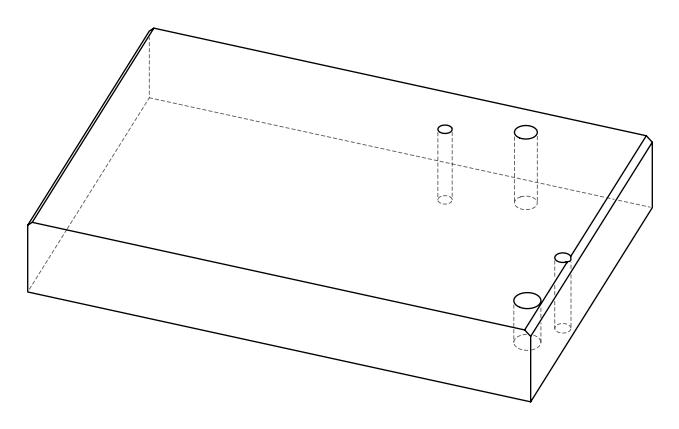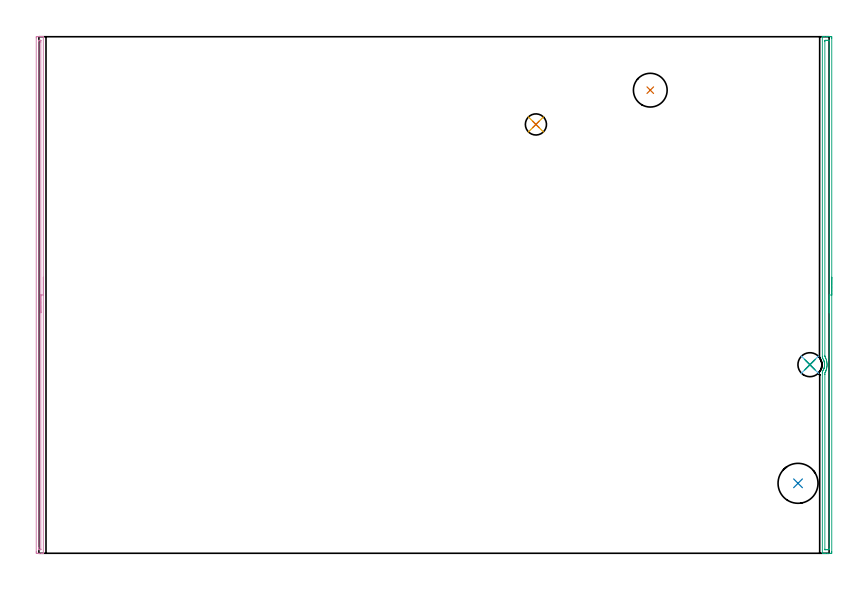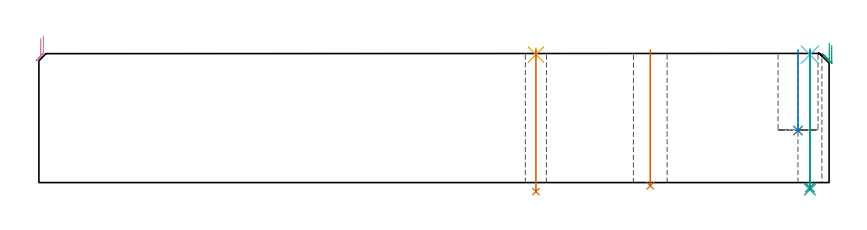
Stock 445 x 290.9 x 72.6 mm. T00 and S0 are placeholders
(PLAN: 9 operations, 6 tool changes, 11.2 min)
(1 INDEXABLE_INSERT_DRILL_THROUGH_HOLE_FROM_SOLID | STEP1HOLE_2 | NXT0302_009 | 0.31 min | 20548 mm3)
(2 INDEXABLE_INSERT_DRILL_BLIND_HOLE_FROM_SOLID | STEP1POCKET | NXT0302_016 | 0.18 min | 17083 mm3)
(3 AREA_MILL | FG_CHAMFER_SURFACE | UGT0205_001 | 4.85 min | 4089 mm3)
(4 AREA_MILL_1 | FG_CHAMFER_SURFACE_1 | UGT0205_001 | 4.81 min | 2328 mm3)
(5 SPOT_DRILL | STEP1HOLE | NXT0321_9005460120000 | 0.03 min | 2 mm3)
(6 SPOT_DRILL_1 | STEP1HOLE_1 | NXT0321_9005460120000 | 0.03 min | 1 mm3)
(7 DRILL_THROUGH_HOLE_INTO_CENTER | STEP1HOLE | UGT0301_229 | 0.32 min | 8043 mm3)
(8 DRILL_THROUGH_HOLE_INTO_CENTER_1 | STEP1HOLE_1 | NXT0301_042 | 0.31 min | 2842 mm3)
(9 DRILL_TO_ENLARGE_THROUGH_HOLE | STEP1HOLE_1 | NXT0301_102 | 0.32 min | 7509 mm3)
(TOOL NXT0302_009 | Index. Insert Drill 19mm [880-D1900L25-05] | D19 PA176 FL95 Z2)
(TOOL NXT0302_016 | Index. Insert Drill 22.5mm [880-D2250L25-03] | D22.5 PA176 FL68 Z2)
(TOOL UGT0205_001 | Chamfer Mill 20 x 3 x 45 deg. | D20 FL50 Z2)
(TOOL NXT0321_9005460120000 | NC Spot Drill, 142deg, 12mm, Carbide, Uncoated | D12 PA142 FL30 Z2)
(TOOL UGT0301_229 | Twist Drill 11.9 mm | D11.9 PA118 FL100 Z2)
(TOOL NXT0301_042 | Carbide Drill 7.1mm [860.1-0710-057A1-MM 2214] | D7.1 PA140 FL85 Z2)
(TOOL NXT0301_102 | Carbide Drill 13.5mm [860.1-1350-108A1-MM 2214] | D13.5 PA140 FL123 Z2)
(OP 1 INDEXABLE_INSERT_DRILL_THROUGH_HOLE_FROM_SOLID)
G17 G21 G94 G90
T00 M6
G54
G17 G0 G90 X344.3 Y260.8 S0 M3
G43 Z82.6 H1
G94 G81 G98 Z-1.832 F250. R74.6
G80
M5
M2
(OP 2 INDEXABLE_INSERT_DRILL_BLIND_HOLE_FROM_SOLID)
G17 G21 G94 G90
T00 M6
G54
G17 G0 G90 X427.5 Y39.4 S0 M3
G43 Z82.6 H1
G94 G81 G98 Z29.3 F250. R74.6
G80
M5
M2
(OP 3 AREA_MILL)
G17 G21 G94 G90
T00 M6
G54
G17 G0 G90 X446.5 Y155.45 S1061 M3
G43 Z82.6 H0
Z77.3
G94 G1 Y155.412 Z76.428 F250.
Y155.298 Z75.564
Y155.109 Z74.712
Y154.847 Z73.88
Y154.513 Z73.074
Y154.11 Z72.3
Y153.642 Z71.564
Y153.11 Z70.872
Y152.521 Z70.229
Y151.878 Z69.64
Y151.186 Z69.109
Y150.45 Z68.64
Y149.676 Z68.237
Y148.87 Z67.903
Y148.038 Z67.641
Y147.186 Z67.452
Y146.322 Z67.338
Y145.45 Z67.3
Y1.067
X446.499 Y0.627 Z67.301
X446.495 Y0.178 Z67.303
X446.491 Y0.01 Z67.305
X446.053 Y0. Z67.743
X444.291 Z69.504
X442.883 Z70.914
X442.528 Z71.267
X441.82 Z71.98
X441.56 Z72.24
X441.202 Y0.005 Z72.588
X441.2 Y0.18 Z72.6
Y101.645
X441.201 Y102.282 Z72.586
X441.349 Y102.514 Z72.451
X441.384 Y102.567 Z72.416
X441.635 Y103.009 Z72.162
X441.864 Y103.46 Z71.934
X441.912 Y103.567 Z71.887
X441.941 Y103.643 Z71.859
X441.952 Y103.675 Z71.847
X442.026 Y103.88 Z71.767
X442.056 Y103.958 Z71.739
X442.145 Y104.232 Z71.653
X442.184 Y104.353 Z71.614
X442.293 Y104.799 Z71.505
X442.372 Y105.247 Z71.426
X442.382 Y105.329 Z71.416
X442.423 Y105.693 Z71.372
X442.433 Y105.844 Z71.361
X442.439 Y105.916 Z71.357
X442.447 Y106.115 Z71.353
Y106.252 Z71.351
X442.43 Y106.597 Z71.365
X442.424 Y106.637 Z71.366
X442.388 Y107.034 Z71.409
X442.317 Y107.482 Z71.482
X442.216 Y107.927 Z71.582
X442.088 Y108.35 Z71.712
X442.08 Y108.377 Z71.72
X441.917 Y108.821 Z71.881
X441.694 Y109.278 Z72.102
X441.458 Y109.714 Z72.34
X441.346 Y109.896 Z72.454
X441.332 Y109.918 Z72.468
X441.22 Y110.088 Z72.579
X441.207 Y110.113 Z72.593
X441.2 Y110.585 Z72.6
Y290.72
X441.202 Y290.893 Z72.589
Y290.895 Z72.588
X441.559 Y290.9 Z72.24
X441.82 Z71.98
X442.528 Z71.267
X443.764 Z70.033
X444.291 Z69.504
X444.908 Z68.887
X445.172 Z68.624
X445.789 Z68.007
X446.053 Y290.897 Z67.743
X446.491 Y290.89 Z67.305
X446.495 Y290.722 Z67.303
X446.499 Y290.273 Z67.301
X446.5 Y289.82 Z67.3
Y145.45
X445.086 Z68.714
X445.085 Y2.503 Z68.715
X445.084 Y2.415 Z68.716
X445.079 Y2.021 Z68.721
X444.693 Y2.006 Z69.107
X444.291 Y2.002 Z69.509
X443.818 Y2. Z69.982
X442.937 Z70.863
X442.713 Y2.001 Z71.087
X442.679 Y2.002 Z71.121
X442.645 Y2.006 Z71.155
X442.622 Y2.01 Z71.178
X442.621 Y2.037 Z71.179
X442.615 Y2.327 Z71.185
Y100.664
X442.616 Y100.751 Z71.184
X442.627 Y101.545 Z71.173
X442.677 Y101.645 Z71.123
X442.926 Y102.136 Z70.874
X443.118 Y102.539 Z70.682
X443.169 Y102.661 Z70.631
X443.202 Y102.749 Z70.598
X443.409 Y103.332 Z70.391
X443.434 Y103.409 Z70.366
X443.441 Y103.433 Z70.359
X443.616 Y104.117 Z70.184
X443.661 Y104.327 Z70.139
X443.755 Y104.87 Z70.045
X443.797 Y105.221 Z70.003
X443.839 Y105.68 Z69.961
X443.855 Y106.115 Z69.945
X443.844 Y106.568 Z69.956
X443.813 Y107.009 Z69.987
X443.749 Y107.559 Z70.051
X443.693 Y107.903 Z70.107
X443.52 Y108.685 Z70.28
X443.488 Y108.797 Z70.312
X443.409 Y109.055 Z70.391
X443.184 Y109.691 Z70.616
X443.008 Y110.098 Z70.792
X442.768 Y110.585 Z71.032
X442.673 Y110.779 Z71.127
X442.621 Y110.891 Z71.179
X442.614 Y111.479 Z71.186
X442.615 Y288.398 Z71.185
X442.616 Y288.485 Z71.184
X442.621 Y288.879 Z71.179
X443.007 Y288.894 Z70.793
X443.409 Y288.898 Z70.391
X443.882 Y288.9 Z69.918
X444.763 Z69.037
X444.987 Y288.899 Z68.813
X445.021 Y288.898 Z68.779
X445.055 Y288.894 Z68.745
X445.078 Y288.89 Z68.722
X445.079 Y288.863 Z68.721
X445.085 Y288.573 Z68.715
X445.086 Y145.45 Z68.714
Y144.578 Z68.752
Y143.713 Z68.866
Y142.862 Z69.055
Y142.03 Z69.317
Y141.224 Z69.651
Y140.45 Z70.054
Y139.714 Z70.523
Y139.022 Z71.054
Y138.379 Z71.643
Y137.79 Z72.286
Y137.258 Z72.978
Y136.79 Z73.714
Y136.387 Z74.488
Y136.053 Z75.294
Y135.791 Z76.126
Y135.602 Z76.978
Y135.488 Z77.843
Y135.45 Z78.714
G0 Z82.6
M5
M2
(OP 4 AREA_MILL_1)
G17 G21 G94 G90
T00 M6
G54
G17 G0 G90 X2.5 Y155.45 S1061 M3
G43 Z82.6 H0
G94 G1 Y155.412 Z81.728 F250.
Y155.298 Z80.863
Y155.109 Z80.012
Y154.847 Z79.18
Y154.513 Z78.374
Y154.11 Z77.6
Y153.641 Z76.864
Y153.11 Z76.172
Y152.521 Z75.529
Y151.878 Z74.94
Y151.186 Z74.408
Y150.45 Z73.94
Y149.676 Z73.537
Y148.87 Z73.203
Y148.038 Z72.941
Y147.186 Z72.752
Y146.322 Z72.638
Y145.45 Z72.6
Y0.18
X2.497 Y0.01 Z72.588
X2.395 Y0.002 Z72.487
X2.288 Y0. Z72.387
X2.066 Z72.166
X1.368 Z71.463
X0.151 Z70.248
X-0.368 Z69.726
X-0.977 Z69.119
X-1.111 Z68.984
X-1.236 Y0.002 Z68.859
X-1.494 Y0.01 Z68.602
X-1.498 Y0.357 Z68.6
X-1.5 Y0.627
Y0.899
Y290.273
X-1.498 Y290.543
X-1.494 Y290.89 Z68.602
X-1.236 Y290.9 Z68.859
X-0.977 Z69.119
X-0.368 Z69.726
X0.151 Z70.248
X0.5 Z70.596
X1.019 Z71.115
X1.368 Z71.463
X2.066 Z72.166
X2.288 Z72.387
X2.395 Y290.898 Z72.487
X2.497 Y290.89 Z72.588
X2.5 Y290.72 Z72.6
Y145.45
X1.086 Z71.186
X1.085 Y2.415 Z71.185
X1.083 Y2.113 Z71.183
X1.081 Y2.039 Z71.181
X1.079 Y2.01 Z71.179
X1.036 Y2.007 Z71.136
X0.901 Y2.002 Z71.001
X0.5 Y2.001 Z70.6
X0.031 Y2.003 Z70.131
X-0.064 Y2.01 Z70.036
X-0.079 Y2.014 Z70.021
X-0.081 Y2.046 Z70.019
X-0.084 Y2.122 Z70.016
X-0.085 Y2.415 Z70.015
X-0.086 Y3.018 Z70.014
X-0.085 Y288.485 Z70.015
X-0.083 Y288.787 Z70.017
X-0.081 Y288.861 Z70.019
X-0.079 Y288.89 Z70.021
X-0.037 Y288.893 Z70.063
X0.099 Y288.898 Z70.199
X0.5 Y288.899 Z70.6
X0.969 Y288.897 Z71.069
X1.064 Y288.89 Z71.164
X1.079 Y288.886 Z71.179
X1.081 Y288.854 Z71.181
X1.084 Y288.778 Z71.184
X1.085 Y288.485 Z71.185
X1.086 Y287.882 Z71.186
Y145.45
Y144.578 Z71.224
Y143.713 Z71.338
Y142.862 Z71.527
Y142.03 Z71.789
Y141.224 Z72.123
Y140.45 Z72.526
Y139.714 Z72.994
Y139.022 Z73.525
Y138.379 Z74.115
Y137.79 Z74.758
Y137.258 Z75.45
Y136.79 Z76.186
Y136.387 Z76.96
Y136.053 Z77.766
Y135.791 Z78.598
Y135.602 Z79.449
Y135.488 Z80.314
Y135.45 Z81.186
G0 Z82.6
M5
M2
(OP 5 SPOT_DRILL)
G17 G21 G94 G90
T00 M6
G54
G17 G0 G90 X279.9 Y241.5 S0 M3
G43 Z82.6 H0
G94 G81 G98 Z72.088 F250. R75.6
G80
M5
M2
(OP 6 SPOT_DRILL_1)
G17 G21 G94 G90
T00 M6
G54
G17 G0 G90 X434.2 Y106.2 S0 M3
G43 Z82.6 H0
G94 G81 G98 Z72.019 F250. R75.6
G80
M5
M2
(OP 7 DRILL_THROUGH_HOLE_INTO_CENTER)
G17 G21 G94 G90
T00 M6
G54
G17 G0 G90 X279.9 Y241.5 S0 M3
G43 Z82.6 H0
G94 G73 G98 Z-5.075 F250. Q11.096 R74.6
G80
M5
M2
(OP 8 DRILL_THROUGH_HOLE_INTO_CENTER_1)
G17 G21 G94 G90
T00 M6
G54
G17 G0 G90 X434.2 Y106.2 S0 M3
G43 Z82.6 H1
G94 G73 G98 Z-2.792 F250. Q6.854 R74.6
G80
M5
M2
(OP 9 DRILL_TO_ENLARGE_THROUGH_HOLE)
G17 G21 G94 G90
T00 M6
G54
G17 G0 G90 X434.2 Y106.2 S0 M3
G43 Z82.6 H1
G94 G73 G98 Z-3.957 F250. Q12.759 R74.6
G80
M5
M2
